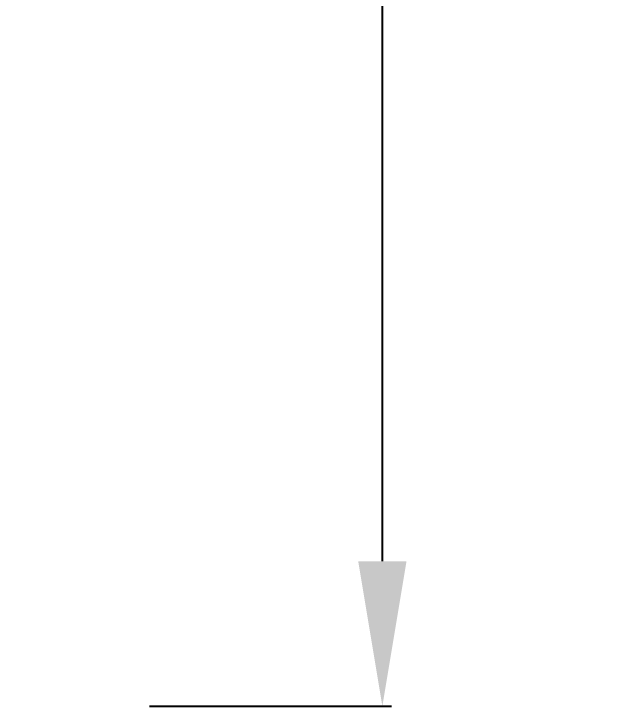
# Model space of a CAD drawing. Header units: millimetres. Extents: x -54028 to -48567, y 2760 to 5426.
# Drawn here: x -52721.2 to -52637.6, y 3133.2 to 3228.7 of the extents above; entities that cross this region are included whole.
import ezdxf

# ---------------------------------------------------------------- set-up
doc = ezdxf.new("R2010")
doc.units = ezdxf.units.MM
doc.styles.get("Standard").update_dxf_attribs({"font": 'arial.ttf'})
doc.dimstyles.new('ÖLÇÜ', dxfattribs={"dimtxt": 50, "dimasz": 20, "dimexe": 1.25, "dimexo": 30, "dimgap": 20, "dimtad": 0, "dimdec": 0, "dimtxsty": 'Standard', "dimcen": 2.5, "dimadec": 1, "dimazin": 0, "dimtfac": 1, "dimtdec": 0, "dimtmove": 0, "dimatfit": 3, "dimfxl": 1, "dimarcsym": 0})

# ---------------------------------------------------------------- blocks, each defined once
blk = doc.blocks.new('*D32')
at = {"color": 0, "lineweight": -2, "transparency": 16777216}
for p, q in [((-52702.497, 5303.203), (-52669.133, 5303.203)), ((-52670.383, 5283.203), (-52670.383, 4313.203)), ((-52670.383, 3153.203), (-52670.383, 4123.203)), ((-52702.497, 3133.203), (-52669.133, 3133.203))]:
    blk.add_line(p, q, dxfattribs=at)
at = {"color": 0, "transparency": 16777216}
for points in [[(-52673.716, 5283.203), (-52667.049, 5283.203), (-52670.383, 5303.203)], [(-52673.716, 3153.203), (-52667.049, 3153.203), (-52670.383, 3133.203)]]:
    blk.add_solid(points, dxfattribs=at)
at = {"layer": 'Defpoints', "color": 0, "transparency": 16777216}
for p in [(-52732.497, 5303.203), (-52670.383, 5303.203), (-52732.497, 3133.203)]:
    blk.add_point(p, dxfattribs=at)
at = {"color": 0, "transparency": 16777216, "insert": (-52670.383, 4218.203), "char_height": 50, "attachment_point": 5, "rotation": 90}
blk.add_mtext('2170', dxfattribs=at)

msp = doc.modelspace()

# ---------------------------------------------------------------- dimensions: what is measured, and where the dimension line sits
dim = msp.add_linear_dim(base=(-52670.383, 5303.203), p1=(-52732.497, 3133.203), p2=(-52732.497, 5303.203), angle=90, dimstyle='ÖLÇÜ')
dim.commit()
dim.dimension.update_dxf_attribs({"geometry": '*D32', "text_midpoint": (-52670.383, 4218.203)})

doc.saveas('drawing.dxf')
